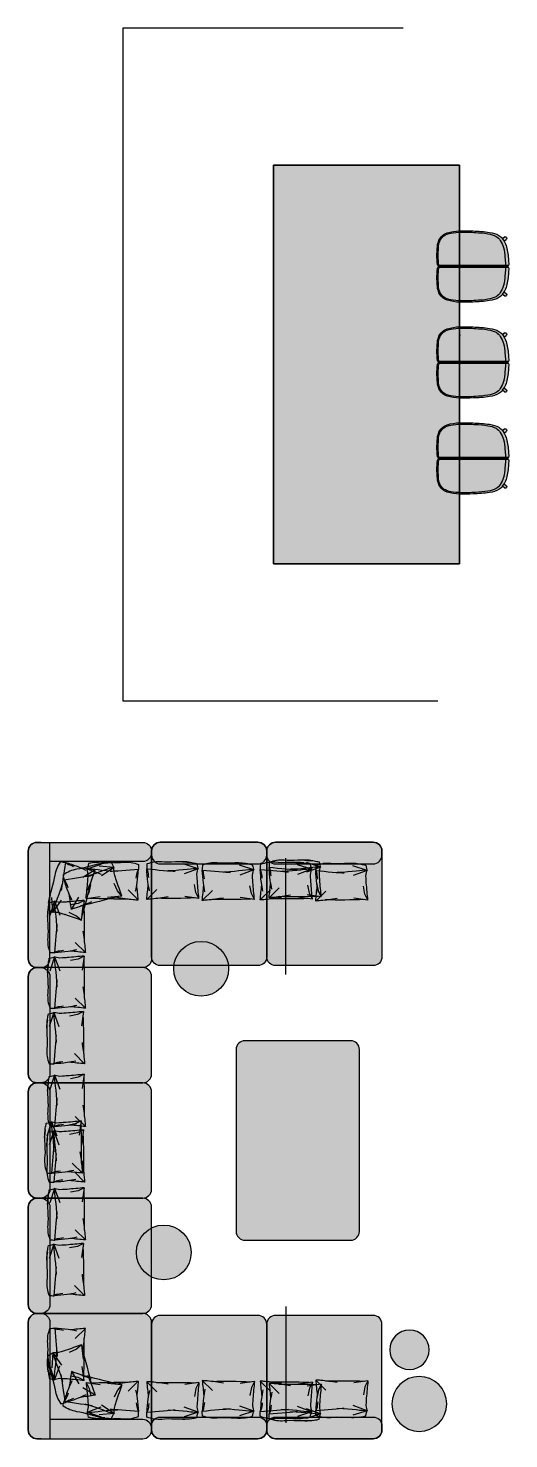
# Model space of a CAD drawing. Header units: millimetres. Extents: x -1 to 5416, y -1238 to 1407.
# Drawn here: x 382.78 to 386.29, y 1385.95 to 1396.24 of the extents above; entities that cross this region are included whole.
import ezdxf

# ---------------------------------------------------------------- set-up
doc = ezdxf.new("R2010")
doc.units = ezdxf.units.MM
doc.header["$MEASUREMENT"] = 0
for name, color, linetype in [('A-FLOR', 1, 'Continuous'), ('A-FURN', 32, 'Continuous'), ('ID-LF-FURN', 32, 'Continuous')]:
    doc.layers.add(name, color=color, linetype=linetype)
doc.layers.add('Areas', color=6, linetype='Continuous', plot=False)
doc.layers.add('H-BLOCKS', color=7, linetype='Continuous', true_color=0xffffff)

# ---------------------------------------------------------------- blocks, each defined once
blk = doc.blocks.new('*U15')
at = {"layer": 'H-BLOCKS'}
h = blk.add_hatch(color=256, dxfattribs=at)
h.dxf.hatch_style = 1
edge = h.paths.add_edge_path()
edge.add_arc((0, 0), 0.2, 0, 360)
blk.add_circle((0, 0), 0.2)
blk = doc.blocks.new('*U22')
at = {"layer": 'H-BLOCKS'}
h = blk.add_hatch(color=256, dxfattribs=at)
h.dxf.hatch_style = 1
h.paths.add_polyline_path([(-0.403, -0.836, 0.414214), (-0.339, -0.9), (0.447, -0.9, 0.414214), (0.511, -0.836), (0.511, -0.064, 0.414214), (0.447, 0), (-0.339, 0, 0.414214), (-0.403, -0.064)])
for points in [[(0.447, 0), (-0.339, 0, 0.414214), (-0.403, -0.064), (-0.403, -0.836, 0.414214), (-0.339, -0.9), (0.447, -0.9, 0.414214), (0.511, -0.836), (0.511, -0.064, 0.414214)], [(-0.339, -0.9), (-0.327, -0.9, 0.414214), (-0.263, -0.836), (-0.263, -0.158), (-0.403, -0.158), (-0.403, -0.836, 0.414214)]]:
    blk.add_lwpolyline(points, format="xyb", close=True)
blk.add_lwpolyline([(-0.403, -0.094), (-0.403, -0.064, -0.414214), (-0.339, 0), (0.447, 0, -0.414214), (0.511, -0.064), (0.511, -0.094, -0.414214), (0.447, -0.158), (-0.339, -0.158)], format="xyb")
blk = doc.blocks.new('*U21')
at = {"layer": 'H-BLOCKS'}
h = blk.add_hatch(color=256, dxfattribs=at)
h.dxf.hatch_style = 1
h.paths.add_polyline_path([(-0.403, -0.836, 0.414214), (-0.339, -0.9), (0.447, -0.9, 0.414214), (0.511, -0.836), (0.511, -0.064, 0.414214), (0.447, 0), (-0.339, 0, 0.414214), (-0.403, -0.064)])
for points in [[(0.447, 0), (-0.339, 0, 0.414214), (-0.403, -0.064), (-0.403, -0.836, 0.414214), (-0.339, -0.9), (0.447, -0.9, 0.414214), (0.511, -0.836), (0.511, -0.064, 0.414214)], [(-0.339, -0.9), (-0.327, -0.9, 0.414214), (-0.263, -0.836), (-0.263, -0.158), (-0.403, -0.158), (-0.403, -0.836, 0.414214)]]:
    blk.add_lwpolyline(points, format="xyb", close=True)
blk.add_lwpolyline([(-0.403, -0.094), (-0.403, -0.064, -0.414214), (-0.339, 0), (0.447, 0, -0.414214), (0.511, -0.064), (0.511, -0.094, -0.414214), (0.447, -0.158), (-0.339, -0.158)], format="xyb")
blk = doc.blocks.new('*U20')
at = {"layer": 'H-BLOCKS'}
h = blk.add_hatch(color=256, dxfattribs=at)
h.dxf.hatch_style = 1
h.paths.add_polyline_path([(-0.373, 0, 0.414214), (-0.437, -0.064), (-0.437, -0.836, 0.414214), (-0.373, -0.9), (0.339, -0.9, 0.414214), (0.403, -0.836), (0.403, -0.064, 0.414214), (0.339, 0)])
for points in [[(0.339, 0), (-0.373, 0, 0.414214), (-0.437, -0.064), (-0.437, -0.836, 0.414214), (-0.373, -0.9), (0.339, -0.9, 0.414214), (0.403, -0.836), (0.403, -0.064, 0.414214)], [(-0.373, 0), (0.339, 0, -0.414214), (0.403, -0.064), (0.403, -0.094, -0.414214), (0.339, -0.158), (-0.373, -0.158, -0.414214), (-0.437, -0.094), (-0.437, -0.064, -0.414214)]]:
    blk.add_lwpolyline(points, format="xyb", close=True)
blk = doc.blocks.new('*U13')
at = {"layer": 'H-BLOCKS'}
h = blk.add_hatch(color=256, dxfattribs=at)
h.dxf.hatch_style = 1
edge = h.paths.add_edge_path()
edge.add_spline(control_points=[(0.0239, -0.0626), (-0.0839, -0.0584), (-0.1344, -0.0439), (-0.1739, -0.0474)], knot_values=[0.231672, 0.231672, 0.231672, 0.231672, 0.473656, 0.473656, 0.473656, 0.473656], degree=3, periodic=0)
edge.add_spline(control_points=[(-0.1739, -0.0474), (-0.1716, -0.0516), (-0.1687, -0.0682), (-0.1658, -0.0847)], knot_values=[0, 0, 0, 0, 0.078145, 0.078145, 0.078145, 0.078145], degree=3, periodic=0)
edge.add_spline(control_points=[(-0.1658, -0.0847), (-0.1675, -0.1126), (-0.1688, -0.1272), (-0.1685, -0.1339)], knot_values=[0.363931, 0.363931, 0.363931, 0.363931, 0.423703, 0.423703, 0.423703, 0.423703], degree=3, periodic=0)
edge.add_spline(control_points=[(-0.1685, -0.1338), (-0.1703, -0.1538), (-0.1737, -0.1933), (-0.1776, -0.2327), (-0.1796, -0.2522)], knot_values=[0, 0, 0, 0, 0.060184, 0.118837, 0.118837, 0.118837, 0.118837], degree=3, periodic=0)
edge.add_line((-0.1796, -0.2522), (-0.1546, -0.2486))
edge.add_spline(control_points=[(-0.1546, -0.2486), (-0.0698, -0.2522), (0.0152, -0.2519), (0.1001, -0.2515)], knot_values=[0.108062, 0.108062, 0.108062, 0.108062, 0.362818, 0.362818, 0.362818, 0.362818], degree=3, periodic=0)
edge.add_spline(control_points=[(0.1001, -0.2515), (0.1151, -0.2534), (0.1416, -0.2564), (0.1682, -0.2583), (0.1796, -0.2591)], knot_values=[0.067976, 0.067976, 0.067976, 0.067976, 0.113401, 0.147843, 0.147843, 0.147843, 0.147843], degree=3, periodic=0)
edge.add_spline(control_points=[(0.1796, -0.2591), (0.1762, -0.2243), (0.1729, -0.1896), (0.1695, -0.1549)], knot_values=[0, 0, 0, 0, 0.104637, 0.104637, 0.104637, 0.104637], degree=3, periodic=0)
edge.add_spline(control_points=[(0.1695, -0.1549), (0.1704, -0.1498), (0.1759, -0.115), (0.1781, -0.0797), (0.1801, -0.0496)], knot_values=[0.045196, 0.045196, 0.045196, 0.045196, 0.060717, 0.151107, 0.151107, 0.151107, 0.151107], degree=3, periodic=0)
edge.add_spline(control_points=[(0.1801, -0.0496), (0.1272, -0.0538), (0.0657, -0.0593), (0.0239, -0.0626)], knot_values=[0.166377, 0.166377, 0.166377, 0.166377, 0.293159, 0.293159, 0.293159, 0.293159], degree=3, periodic=0)
edge.add_spline(control_points=[(0.0239, -0.0626), (0.0071, -0.064), (-0.0066, -0.065), (-0.0152, -0.0654)], knot_values=[0.293159, 0.293159, 0.293159, 0.293159, 0.344152, 0.344152, 0.344152, 0.344152], degree=3, periodic=0)
edge = h.paths.add_edge_path()
edge.add_spline(control_points=[(-0.1739, -0.0474), (-0.1344, -0.0439), (-0.0839, -0.0584), (0.0239, -0.0626)], knot_values=[0.231672, 0.231672, 0.231672, 0.231672, 0.473656, 0.473656, 0.473656, 0.473656], degree=3, periodic=0)
edge.add_spline(control_points=[(0.0239, -0.0626), (0.0657, -0.0593), (0.1272, -0.0538), (0.1801, -0.0496)], knot_values=[0.166377, 0.166377, 0.166377, 0.166377, 0.293159, 0.293159, 0.293159, 0.293159], degree=3, periodic=0)
edge.add_spline(control_points=[(0.1801, -0.0496), (0.1798, -0.0381), (0.1796, -0.0266), (0.1792, -0.0152)], knot_values=[0.116749, 0.116749, 0.116749, 0.116749, 0.151107, 0.151107, 0.151107, 0.151107], degree=3, periodic=0)
edge.add_spline(control_points=[(0.1792, -0.0152), (0.1625, -0.0097), (0.1293, 0.0011), (0.0944, 0.0006), (0.0771, 0.0003)], knot_values=[0, 0, 0, 0, 0.052319, 0.103836, 0.103836, 0.103836, 0.103836], degree=3, periodic=0)
edge.add_spline(control_points=[(0.0771, 0.0003), (0.0414, -0.0054), (-0.0149, 0.0006), (-0.0657, 0.0003)], knot_values=[0.18139, 0.18139, 0.18139, 0.18139, 0.374151, 0.374151, 0.374151, 0.374151], degree=3, periodic=0)
edge.add_spline(control_points=[(-0.0657, 0.0003), (-0.0838, -0.0015), (-0.1019, -0.0018), (-0.1198, -0.0036)], knot_values=[0, 0, 0, 0, 0.054053, 0.054053, 0.054053, 0.054053], degree=3, periodic=0)
edge.add_spline(control_points=[(-0.1198, -0.0036), (-0.1234, -0.0039), (-0.1384, -0.0057), (-0.1532, -0.0089), (-0.1645, -0.0115)], knot_values=[0.054053, 0.054053, 0.054053, 0.054053, 0.065004, 0.099522, 0.099522, 0.099522, 0.099522], degree=3, periodic=0)
edge.add_spline(control_points=[(-0.1645, -0.0115), (-0.168, -0.0276), (-0.1715, -0.0434), (-0.1739, -0.0474)], knot_values=[0.001613, 0.001613, 0.001613, 0.001613, 0.078145, 0.078145, 0.078145, 0.078145], degree=3, periodic=0)
at = {"extrusion": (0, 0, -1)}
for p, q in [((-0.1739, -0.0474), (-0.0762, -0.0157)), ((-0.1739, -0.0474), (-0.0776, -0.0832)), ((-0.1591, -0.2108), (-0.1481, -0.1565)), ((0.1796, -0.2591), (0.1097, -0.19)), ((-0.1796, -0.2522), (-0.1591, -0.2108)), ((-0.1796, -0.2522), (-0.0817, -0.2382))]:
    blk.add_line(p, q, dxfattribs=at)
for points, knots in [([(-0.0657, 0.0003), (-0.0875, -0.0018), (-0.1208, -0.0018), (-0.1532, -0.0089), (-0.1645, -0.0115)], [0, 0, 0, 0, 0.06500412, 0.09952201, 0.09952201, 0.09952201, 0.09952201]), ([(0.0771, 0.0003), (0.0944, 0.0006), (0.1293, 0.0011), (0.1625, -0.0097), (0.1792, -0.0152)], [0, 0, 0, 0, 0.0515172, 0.1038359, 0.1038359, 0.1038359, 0.1038359]), ([(0.1657, -0.1091), (0.1679, -0.0913), (0.171, -0.0657), (0.1751, -0.0575), (0.1801, -0.0496)], [0, 0, 0, 0, 0.0833008, 0.1196369, 0.1196369, 0.1196369, 0.1196369])]:
    blk.add_open_spline(points, degree=3, knots=knots)
for points in [[(-0.1199, -0.0036), (-0.0606, 0.0068), (0.0278, -0.0076), (0.0772, 0.0003)], [(-0.1645, -0.0115), (-0.168, -0.0276), (-0.1715, -0.0434), (-0.1739, -0.0474)], [(-0.1739, -0.0474), (-0.1332, -0.0438), (-0.0809, -0.0592), (0.0336, -0.063)], [(-0.1658, -0.0847), (-0.1687, -0.0682), (-0.1716, -0.0516), (-0.1739, -0.0474)], [(-0.1685, -0.1339), (-0.1688, -0.1272), (-0.1675, -0.1126), (-0.1658, -0.0847)], [(0.1801, -0.0496), (0.1059, -0.0555), (0.0149, -0.0639), (-0.0152, -0.0654)], [(0.1792, -0.0152), (0.1796, -0.0266), (0.1798, -0.0381), (0.1801, -0.0496)], [(-0.1546, -0.2486), (-0.066, -0.2523), (0.0227, -0.2519), (0.1115, -0.2514)]]:
    blk.add_open_spline(points, degree=3)
for points in [[(0.1611, -0.1993), (0.1719, -0.1396), (0.1801, -0.0496)], [(-0.1796, -0.2522), (-0.1739, -0.1938), (-0.1685, -0.1338)], [(0.1796, -0.2591), (0.1695, -0.1549)], [(0.0328, -0.2419), (0.1453, -0.2564), (0.1796, -0.2591)]]:
    blk.add_spline(points, degree=3)
blk = doc.blocks.new('*U18')
at = {"layer": 'H-BLOCKS'}
h = blk.add_hatch(color=256, dxfattribs=at)
h.dxf.hatch_style = 1
h.paths.add_polyline_path([(-0.199, -0.016, 0.694131), (-0.216, -0.028), (-0.203, -0.045), (-0.185, -0.033)], flags=17)
h.paths.add_polyline_path([(-0.008, -0.001, 0.052576), (-0.025, 0, 0.0237), (-0.045, -0.001, 0.041982), (-0.143, -0.016, 0.055075), (-0.185, -0.033), (-0.203, -0.045, 0.058274), (-0.227, -0.071, 0.08511), (-0.249, -0.138, 0.02802), (-0.259, -0.26, 0.022105), (-0.26, -0.357, 0.077039), (-0.245, -0.449, 0.171294), (-0.203, -0.503, 0.095625), (-0.157, -0.519, 0.034014), (-0.054, -0.523, 0.034779), (-0.017, -0.52, 0.003453), (-0.008, -0.517)])
h = blk.add_hatch(color=256, dxfattribs=at)
h.dxf.hatch_style = 1
h.paths.add_polyline_path([(0.199, -0.016, -0.694131), (0.216, -0.028), (0.203, -0.045), (0.185, -0.033)], flags=17)
h.paths.add_polyline_path([(0.008, -0.001, -0.052576), (0.025, 0, -0.0237), (0.045, -0.001, -0.041982), (0.143, -0.016, -0.055075), (0.185, -0.033), (0.203, -0.045, -0.058274), (0.227, -0.071, -0.08511), (0.249, -0.138, -0.02802), (0.259, -0.26, -0.022105), (0.26, -0.357, -0.077039), (0.245, -0.449, -0.171294), (0.203, -0.503, -0.095625), (0.157, -0.519, -0.034014), (0.054, -0.523, -0.034779), (0.017, -0.52, -0.003453), (0.008, -0.517)])
h = blk.add_hatch(color=256, dxfattribs=at)
h.dxf.hatch_style = 1
h.paths.add_polyline_path([(0, -0.506, -0.020799), (-0.008, -0.507), (-0.008, -0.517, 0.000505), (-0.007, -0.517, -0.075136), (0, -0.515)])
h.paths.add_polyline_path([(0.008, -0.507, -0.020799), (0, -0.506), (0, -0.515, -0.075129), (0.007, -0.517, 0.000505), (0.008, -0.517)])
h.paths.add_polyline_path([(0.008, -0.024, -0.07588), (0, -0.022), (0, -0.506, 0.020799), (0.008, -0.507)])
h.paths.add_polyline_path([(0, -0.022, -0.07588), (-0.008, -0.024), (-0.008, -0.507, 0.020799), (0, -0.506)])
h.paths.add_polyline_path([(0, -0.004, -0.111664), (-0.007, -0.001, 0.005785), (-0.008, -0.001), (-0.008, -0.024, 0.07588), (0, -0.022)])
h.paths.add_polyline_path([(0.008, -0.001, 0.005785), (0.007, -0.001, -0.111664), (0, -0.004), (0, -0.022, 0.07588), (0.008, -0.024)])
for points in [[(-0.007, -0.001, 0.058379), (-0.025, 0)], [(0.025, 0, 0.058379), (0.007, -0.001)], [(-0.227, -0.071, 0.086095), (-0.249, -0.139)], [(-0.22, -0.092, 0.083781), (-0.239, -0.151)], [(-0.203, -0.045, 0.058274), (-0.227, -0.071)], [(-0.19, -0.061, 0.084833), (-0.22, -0.092)], [(-0.199, -0.016, 0.694131), (-0.216, -0.028)], [(-0.139, -0.038, 0.083909), (-0.19, -0.061)], [(-0.143, -0.016, 0.055075), (-0.185, -0.033)], [(-0.045, -0.001, 0.041982), (-0.143, -0.016)], [(-0.066, -0.027, 0.04859), (-0.139, -0.038)], [(-0.016, -0.023, 0.003249), (-0.066, -0.027)], [(-0.025, 0, 0.0237), (-0.045, -0.001)], [(-0.008, -0.024, 0.036156), (-0.016, -0.023)], [(-0.008, -0.024, 0.07588), (0, -0.022)], [(-0.007, -0.001, 0.111664), (0, -0.004)], [(0, -0.004, 0.111664), (0.007, -0.001)], [(0, -0.022, 0.07588), (0.008, -0.024)], [(0.016, -0.023, 0.036156), (0.008, -0.024)], [(0.066, -0.027, 0.003248), (0.016, -0.023)], [(0.045, -0.001, 0.0237), (0.025, 0)], [(0.143, -0.016, 0.041982), (0.045, -0.001)], [(0.139, -0.038, 0.04859), (0.066, -0.027)], [(0.19, -0.061, 0.083909), (0.139, -0.038)], [(0.185, -0.033, 0.055075), (0.143, -0.016)], [(0.22, -0.092, 0.084833), (0.19, -0.061)], [(0.216, -0.028, 0.694131), (0.199, -0.016)], [(0.227, -0.071, 0.058274), (0.203, -0.045)], [(0.239, -0.151, 0.083781), (0.22, -0.092)], [(0.249, -0.139, 0.086095), (0.227, -0.071)], [(-0.249, -0.139, 0.027834), (-0.259, -0.26)], [(-0.239, -0.151, 0.022872), (-0.248, -0.242)], [(0.248, -0.242, 0.022872), (0.239, -0.151)], [(0.259, -0.26, 0.027834), (0.249, -0.139)], [(-0.259, -0.26, 0.022105), (-0.26, -0.357)], [(-0.248, -0.242, 0.022825), (-0.25, -0.349)], [(0.25, -0.349, 0.022824), (0.248, -0.242)], [(0.26, -0.357, 0.022105), (0.259, -0.26)], [(-0.26, -0.357, 0.07704), (-0.245, -0.449)], [(-0.25, -0.349, 0.041391), (-0.243, -0.422)], [(0.243, -0.422, 0.041391), (0.25, -0.349)], [(0.245, -0.449, 0.07704), (0.26, -0.357)], [(-0.245, -0.449, 0.171294), (-0.203, -0.503)], [(-0.243, -0.422, 0.106477), (-0.223, -0.472)], [(-0.223, -0.472, 0.124688), (-0.193, -0.499)], [(-0.203, -0.503, 0.095625), (-0.157, -0.519)], [(-0.193, -0.499, 0.086018), (-0.152, -0.511)], [(-0.152, -0.511, 0.014872), (-0.089, -0.514)], [(-0.089, -0.514, 0.017847), (-0.028, -0.512)], [(-0.028, -0.512, 0.07387), (-0.013, -0.509)], [(-0.013, -0.509, 0.001449), (-0.008, -0.507)], [(-0.008, -0.507, 0.020799), (0, -0.506)], [(0, -0.506, 0.020799), (0.008, -0.507)], [(0.008, -0.507, 0.001449), (0.013, -0.509)], [(0.013, -0.509, 0.07387), (0.028, -0.512)], [(0.028, -0.512, 0.017848), (0.089, -0.514)], [(0.089, -0.514, 0.014872), (0.152, -0.511)], [(0.152, -0.511, 0.086019), (0.193, -0.499)], [(0.157, -0.519, 0.095625), (0.203, -0.503)], [(0.193, -0.499, 0.124688), (0.223, -0.472)], [(0.203, -0.503, 0.171294), (0.245, -0.449)], [(0.223, -0.472, 0.106477), (0.243, -0.422)], [(-0.157, -0.519, 0.034014), (-0.054, -0.523)], [(-0.054, -0.523, 0.034779), (-0.017, -0.52)], [(-0.017, -0.52, 0.004125), (-0.007, -0.517)], [(0, -0.515, 0.0703), (-0.007, -0.517)], [(0.007, -0.517, 0.0703), (0, -0.515)], [(0.007, -0.517, 0.004125), (0.017, -0.52)], [(0.017, -0.52, 0.034779), (0.054, -0.523)], [(0.054, -0.523, 0.034014), (0.157, -0.519)]]:
    blk.add_lwpolyline(points, format="xyb")
for points in [[(-0.216, -0.028), (-0.203, -0.045), (-0.185, -0.033), (-0.199, -0.016)], [(-0.008, -0.001), (-0.008, -0.517)], [(0, -0.515), (0, -0.004)], [(0.008, -0.001), (0.008, -0.517)], [(0.216, -0.028), (0.203, -0.045), (0.185, -0.033), (0.199, -0.016)]]:
    blk.add_lwpolyline(points)
blk = doc.blocks.new('*U23')
at = {"layer": 'A-FURN', "xscale": -1, "rotation": 269.9999989784329}
blk.add_blockref('*U18', (0.373, 0.002), dxfattribs=at)
blk = doc.blocks.new('*U24')
at = {"layer": 'ID-LF-FURN', "color": 0, "linetype": 'ByBlock', "lineweight": -2, "transparency": 16777216}
for p in [(0, 1.4), (0, 0.7), (0, 0)]:
    blk.add_blockref('*U23', p, dxfattribs=at)
blk = doc.blocks.new('*U25')
at = {"layer": 'H-BLOCKS'}
h = blk.add_hatch(color=256, dxfattribs=at)
h.dxf.hatch_style = 1
h.paths.add_polyline_path([(0, 0), (0, -1.357), (2.907, -1.357), (2.907, 0)])
blk.add_lwpolyline([(0, 0), (0, -1.357), (2.907, -1.357), (2.907, 0)], close=True)
blk = doc.blocks.new('*U69')
at = {"layer": 'H-BLOCKS'}
h = blk.add_hatch(color=256, dxfattribs=at)
h.dxf.hatch_style = 1
edge = h.paths.add_edge_path()
edge.add_arc((0, 0), 0.144, 0, 360)
blk.add_circle((0, 0), 0.144)
blk = doc.blocks.new('*U70')
at = {"layer": 'H-BLOCKS'}
h = blk.add_hatch(color=256, dxfattribs=at)
h.dxf.hatch_style = 1
h.paths.add_polyline_path([(-0.341, 0, 0.414214), (-0.405, -0.064), (-0.405, -0.836, 0.414214), (-0.341, -0.9), (0.986, -0.9, 0.414214), (1.05, -0.836), (1.05, -0.064, 0.414214), (0.986, 0)])
blk.add_lwpolyline([(0.986, 0), (-0.341, 0, 0.414214), (-0.405, -0.064), (-0.405, -0.836, 0.414214), (-0.341, -0.9), (0.986, -0.9, 0.414214), (1.05, -0.836), (1.05, -0.064, 0.414214)], format="xyb", close=True)

msp = doc.modelspace()

# ---------------------------------------------------------------- linework, layer by layer
at = {"layer": 'A-FLOR'}
msp.add_lwpolyline([(385.519, 1396.243), (383.472, 1396.243), (383.472, 1391.336), (385.772, 1391.336)], dxfattribs=at)
msp.add_point((385.932, 1394.004), dxfattribs=at)
at = {"layer": 'A-FURN'}
for points in [[(384.662, 1389.34), (384.662, 1390.19)], [(384.662, 1386.92), (384.662, 1386.071)]]:
    msp.add_lwpolyline(points, dxfattribs=at)
at = {"layer": 'Areas'}
msp.add_lwpolyline([(385.93, 1395.243), (384.572, 1395.243), (384.572, 1392.336), (385.93, 1392.336)], close=True, dxfattribs=at)

# ---------------------------------------------------------------- block references
at = {"layer": 'A-FURN', "xscale": -1, "rotation": 90}
for name, p in [('*U25', (384.572, 1395.243)), ('*U22', (382.782, 1389.902))]:
    msp.add_blockref(name, p, dxfattribs=at)
at = {"layer": 'A-FURN', "xscale": -1}
for p in [(384.085, 1390.306), (384.926, 1390.306)]:
    msp.add_blockref('*U20', p, dxfattribs=at)
at = {"layer": 'A-FURN'}
for p, xscale, yscale, zscale, rotation in [((382.958, 1389.985), 1.059796426600329, 1.059796426600329, 1.059796426600329, 76.06273962365795), ((383.217, 1390.128), -1.059796426600329, 1.059796426600329, 1.059796426600329, 13.65897158605308), ((383.396, 1390.161), 1.059796426600328, 1.059796426600328, 1.059796426600328, 359.5902784768441), ((383.838, 1390.163), -1.059796426600328, 1.059796426600328, 1.059796426600328, 359.8531439425781), ((384.243, 1390.155), -1.059796426600328, 1.059796426600328, 1.059796426600328, 359.8531439425781), ((384.666, 1390.159), -1.059796426600328, 1.059796426600328, 1.059796426600328, 359.8531439425781), ((384.731, 1390.175), -1.059796426600328, 1.059796426600328, 1.059796426600328, 359.8531439425781), ((385.071, 1390.151), -1.059796426600328, 1.059796426600328, 1.059796426600328, 359.8531439425781), ((382.924, 1389.691), -1.059796426600328, 1.059796426600328, 1.059796426600328, 90.13143273286697), ((382.924, 1389.285), -1.059796426600328, 1.059796426600328, 1.059796426600328, 90.13143273286697), ((382.918, 1388.88), -1.059796426600328, 1.059796426600328, 1.059796426600328, 90.13143273286697), ((382.924, 1388.422), -1.059796426600328, 1.059796426600328, 1.059796426600328, 90.13143273286697), ((382.902, 1388.082), -1.059796426600328, 1.059796426600328, 1.059796426600328, 90.13143273286697), ((382.918, 1388.017), -1.059796426600328, 1.059796426600328, 1.059796426600328, 90.13143273286697), ((382.924, 1387.595), -1.059796426600328, 1.059796426600328, 1.059796426600328, 90.13143273286697), ((382.918, 1387.189), -1.059796426600328, 1.059796426600328, 1.059796426600328, 90.13143273286697), ((382.924, 1386.57), 1.059796426600328, 1.059796426600328, 1.059796426600328, 89.86856726713297), ((382.958, 1386.391), -1.059796426600329, 1.059796426600329, 1.059796426600329, 103.937260376342), ((383.217, 1386.133), 1.059796426600329, 1.059796426600329, 1.059796426600329, 166.3410284139469), ((383.396, 1386.1), -1.059796426600328, 1.059796426600328, 1.059796426600328, 180.4097215231559), ((383.838, 1386.097), 1.059796426600328, 1.059796426600328, 1.059796426600328, 180.1468560574219), ((384.243, 1386.105), 1.059796426600328, 1.059796426600328, 1.059796426600328, 180.1468560574219), ((384.666, 1386.101), 1.059796426600328, 1.059796426600328, 1.059796426600328, 180.1468560574219), ((384.731, 1386.085), 1.059796426600328, 1.059796426600328, 1.059796426600328, 180.1468560574219), ((385.071, 1386.109), 1.059796426600328, 1.059796426600328, 1.059796426600328, 180.1468560574219)]:
    msp.add_blockref('*U13', p, dxfattribs=dict(at, xscale=xscale, yscale=yscale, zscale=zscale, rotation=rotation))
at = {"layer": 'A-FURN', "extrusion": (0, 0, -1), "xscale": -1, "zscale": -1, "rotation": 95.81217228235322}
for p in [(-384.044, 1389.383), (-383.771, 1387.314)]:
    msp.add_blockref('*U15', p, dxfattribs=at)
at = {"layer": 'A-FURN'}
for name, p, rotation in [('*U20', (382.782, 1388.988), 89.99999999999999), ('*U70', (385.199, 1388.453), 270), ('*U20', (382.782, 1388.147), 89.99999999999999), ('*U20', (382.782, 1387.306), 89.99999999999999), ('*U21', (382.782, 1386.358), 89.99999999999999), ('*U20', (384.085, 1385.955), 180), ('*U20', (384.926, 1385.955), 180)]:
    msp.add_blockref(name, p, dxfattribs=dict(at, rotation=rotation))
at = {"layer": 'A-FURN', "extrusion": (0, 0, -1), "zscale": -0.9999999999999998, "rotation": 174.1878277176467}
for name, p in [('*U69', (-385.564, 1386.604, 0)), ('*U15', (-385.636, 1386.209, 0))]:
    msp.add_blockref(name, p, dxfattribs=at)
at = {"layer": 'ID-LF-FURN'}
msp.add_blockref('*U24', (385.915, 1393.103), dxfattribs=at)

doc.saveas('drawing.dxf')
